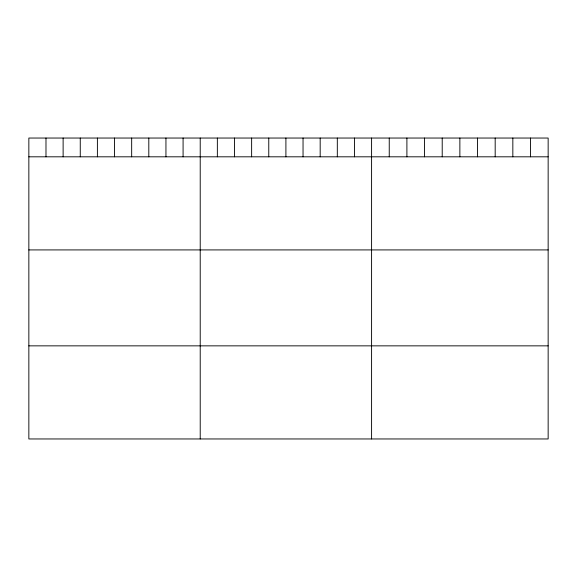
<?xml version="1.0" encoding="UTF-8"?>
<svg xmlns="http://www.w3.org/2000/svg" width="577" height="577" viewBox="0 0 577 577"><rect width="100%" height="100%" fill="white"/><g stroke="black" fill="none" stroke-linecap="round" stroke-linejoin="round"><path stroke-width="0.87" d="M548.15 156.814L548.15 438.96L28.85 438.96L28.85 138.04L548.15 138.04L548.15 156.814L28.85 156.814M28.85 249.92L548.15 249.92M28.85 345.854L548.15 345.854M530.494 138.04L530.494 156.814M512.838 138.04L512.838 156.814M495.181 138.04L495.181 156.814M477.525 138.04L477.525 156.814M459.869 138.04L459.869 156.814M442.213 138.04L442.213 156.814M424.557 138.04L424.557 156.814M406.9 138.04L406.9 156.814M389.244 138.04L389.244 156.814M371.588 138.04L371.588 438.96M354.451 138.04L354.451 156.814M337.314 138.04L337.314 156.814M320.177 138.04L320.177 156.814M303.04 138.04L303.04 156.814M285.903 138.04L285.903 156.814M268.767 138.04L268.767 156.814M251.63 138.04L251.63 156.814M234.493 138.04L234.493 156.814M217.356 138.04L217.356 156.814M200.219 138.04L200.219 438.96M183.082 138.04L183.082 156.814M165.945 138.04L165.945 156.814M148.808 138.04L148.808 156.814M131.671 138.04L131.671 156.814M114.534 138.04L114.534 156.814M97.398 138.04L97.398 156.814M80.261 138.04L80.261 156.814M63.124 138.04L63.124 156.814M45.987 138.04L45.987 156.814"/></g></svg>
